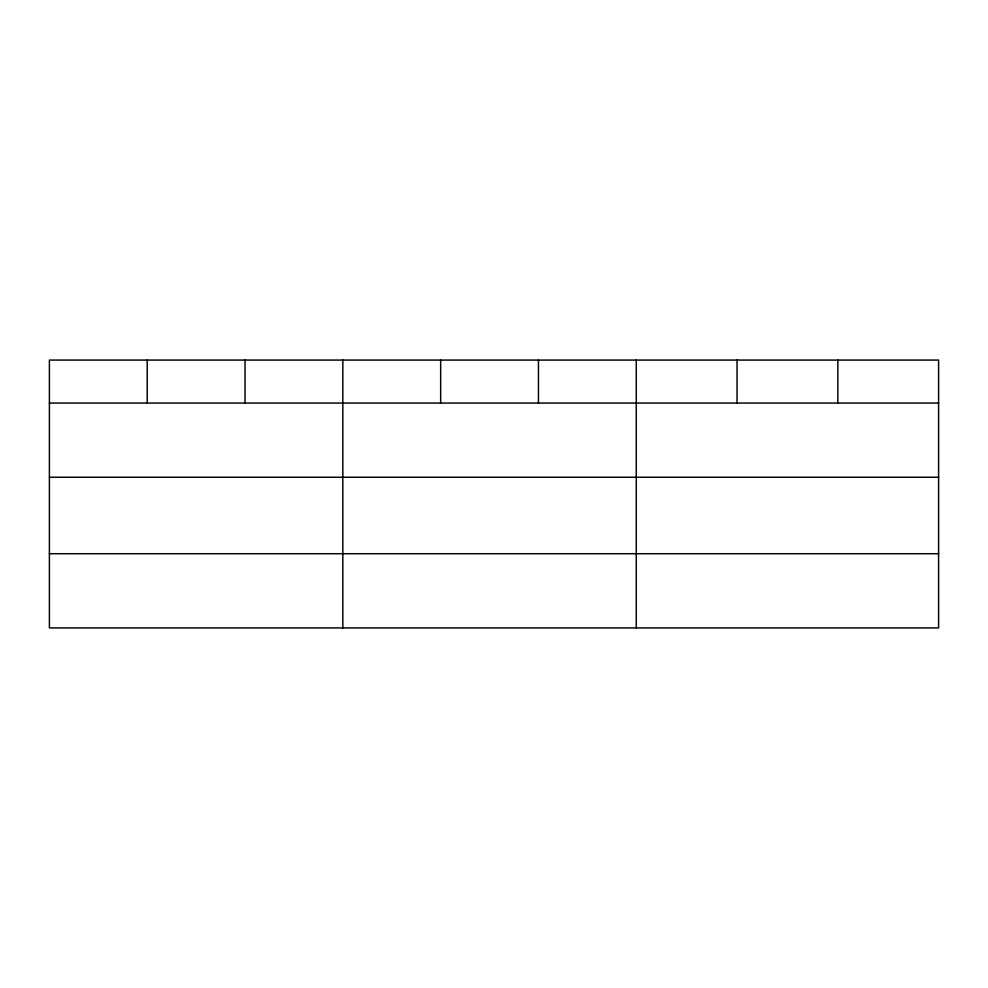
<?xml version="1.0" encoding="UTF-8"?>
<svg xmlns="http://www.w3.org/2000/svg" width="988" height="988" viewBox="0 0 988 988"><rect width="100%" height="100%" fill="white"/><g stroke="black" fill="none" stroke-linecap="round" stroke-linejoin="round"><path stroke-width="1.48" d="M938.6 477.253L938.6 360.077L49.4 360.077L49.4 627.923L938.6 627.923L938.6 477.253L49.4 477.253M49.4 403.055L938.6 403.055M49.4 553.712L938.6 553.712M837.824 360.077L837.824 403.055M737.048 360.077L737.048 403.055M636.272 360.077L636.272 627.923M538.46 360.077L538.46 403.055M440.648 360.077L440.648 403.055M342.836 360.077L342.836 627.923M245.024 360.077L245.024 403.055M147.212 360.077L147.212 403.055"/></g></svg>
